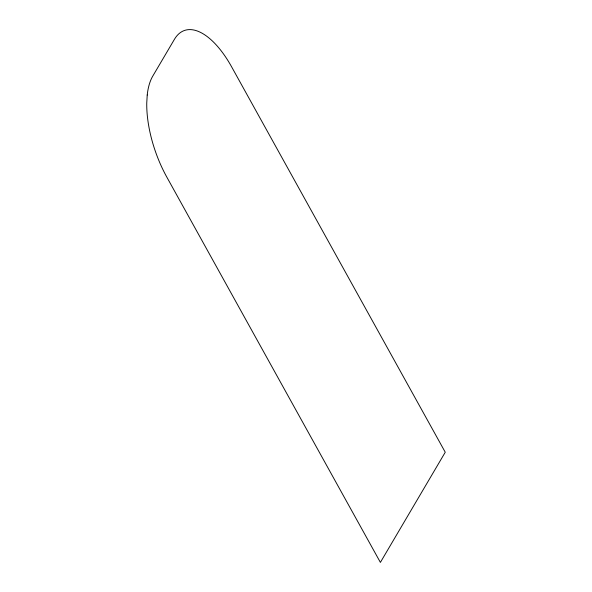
<?xml version="1.0" encoding="UTF-8"?>
<svg xmlns="http://www.w3.org/2000/svg" width="592" height="592" viewBox="0 0 592 592"><rect width="100%" height="100%" fill="white"/><g stroke="black" fill="none" stroke-linecap="round" stroke-linejoin="round"><path stroke-width="0.89" d="M147.223 95.016L146.749 103.045A77.441 34.817 70.7 0 0 166.774 177.023L380.39 562.4L445.251 452.236L231.635 66.866A77.441 34.817 70.7 0 0 174.411 39.353L152.788 76.079A77.441 34.817 70.7 0 0 147.223 95.016"/></g></svg>
